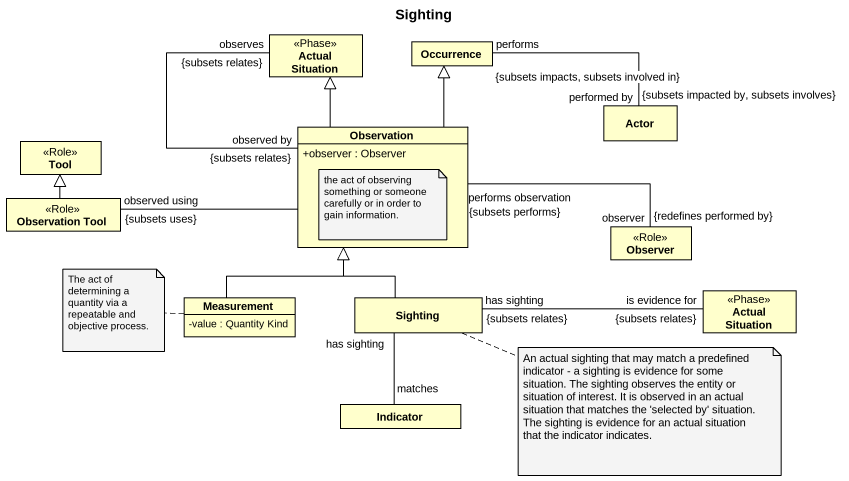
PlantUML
@startuml
title Sighting
hide circle
hide empty members
skinparam classAttributeIconSize 0
class "Actual Situation" as Actual_Situation <<Phase>>
class Occurrence
class "Actor" as Actor_
class Tool <<Role>>
class Observation {
  +observer : Observer
}
class "Observation Tool" as Observation_Tool <<Role>>
class Observer <<Role>>
class Measurement {
  -value : Quantity Kind
}
class Sighting
class "Actual Situation" as Actual_Situation_2 <<Phase>>
class Indicator
Actor_ "performed by\n{subsets impacted by, subsets involves}" -left- "performs\n{subsets impacts, subsets involved in}" Occurrence
Observation "observed by\n{subsets relates}" -up- "observes\n{subsets relates}" Actual_Situation
Observation -up-|> Actual_Situation
Observation -up-|> Occurrence
Observation "performs observation\n{subsets performs}" -right- "observer\n{redefines performed by}" Observer
Observation_Tool -up-|> Tool
Observation_Tool "observed using\n{subsets uses}" -right- Observation
Measurement -up-|> Observation
Sighting -up-|> Observation
Sighting "has sighting\n{subsets relates}" -right- "is evidence for\n{subsets relates}" Actual_Situation_2
Sighting "has sighting" -- "matches" Indicator
note bottom of Observation : the act of observing something or someone carefully or in order to gain information.
note left of Measurement : The act of determining a quantity via a repeatable and objective process.
note right of Sighting : An actual sighting that may match a predefined indicator - a sighting is evidence for some situation. The sighting observes the entity or situation of interest. It is observed in an actual situation that matches the 'selected by' situation. The sighting is evidence for an actual situation that the indicator indicates.
@enduml
